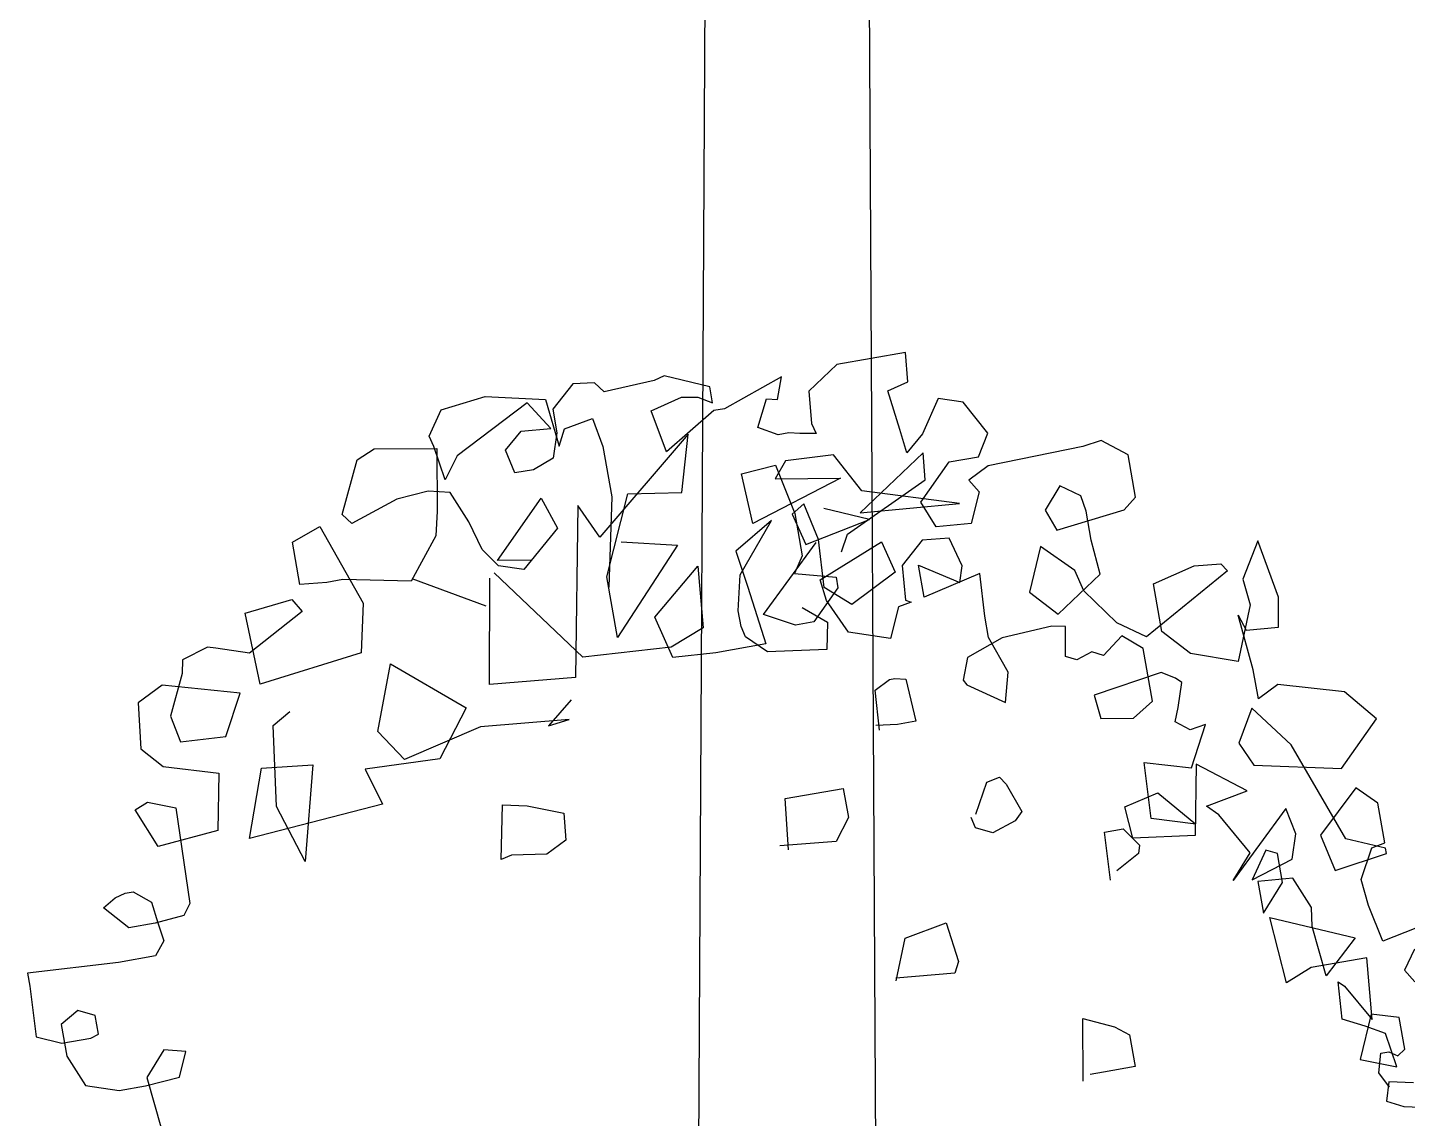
# Model space of a CAD drawing. Extents: x -1568 to -728, y -1287 to -990.
# Drawn here: x -847.106 to -842.459, y -1145.882 to -1142.208 of the extents above; entities that cross this region are included whole.
import ezdxf

# ---------------------------------------------------------------- set-up
doc = ezdxf.new("R2010")
doc.units = 0
doc.header["$LTSCALE"] = 5
doc.layers.add('标注', color=4, linetype='CONTINUOUS', lineweight=15)
doc.layers.add('植物', color=3, linetype='CONTINUOUS')
doc.layers.add('灯杆', color=4, linetype='CONTINUOUS')

# ---------------------------------------------------------------- blocks, each defined once
blk = doc.blocks.new('双头路灯')
at = {"layer": '灯杆'}
for p, q in [((-0.3139, 0), (-0.1519, 28.9096)), ((0.1519, 28.9096), (0.3139, 0))]:
    blk.add_line(p, q, dxfattribs=at)
blk = doc.blocks.new('A$C3A3013BA')
at = {"layer": '植物', "color": 3}
for p, q in [((9035.6, 5829), (9146, 5884.2)), ((9146, 5884.2), (9311.7, 5921)), ((9072.4, 5700.3), (9035.6, 5829)), ((9072.4, 5737.1), (9017.2, 5626.8)), ((9238, 5737.1), (9072.4, 5700.3)), ((8906.8, 5516.4), (9146, 5608.4)), ((9017.2, 5626.8), (9054, 5498)), ((9146, 5608.4), (9109.2, 5369.3)), ((9035.6, 5222.2), (8906.8, 5516.4)), ((9054, 5498), (9109.2, 5498)), ((9109.2, 5498), (9164.4, 5534.8)), ((9164.4, 5534.8), (9219.6, 5498)), ((9219.6, 5498), (9219.6, 5277.4)), ((8980.4, 5295.8), (8833.2, 5222.2)), ((9109.2, 5369.3), (8980.4, 5295.8)), ((8833.2, 5222.2), (8851.6, 4964.8)), ((8888.4, 5001.6), (9035.6, 5259)), ((9219.6, 5277.4), (9035.6, 5222.2)), ((9035.6, 5259), (9072.4, 4836.1)), ((9311.7, 4964.8), (9366.9, 5056.7)), ((8851.6, 4964.8), (8888.4, 5001.6)), ((9403.7, 4836.1), (9311.7, 4964.8)), ((8501.9, 4909.6), (8465.1, 4449.9)), ((8686, 4836.1), (8501.9, 4909.6)), ((9072.4, 4836.1), (8686, 4836.1)), ((8778, 4909.6), (8741.2, 4560.3)), ((9017.2, 4689), (8778, 4909.6)), ((9201.2, 4744.1), (9146, 4486.7)), ((9642.9, 4652.2), (9201.2, 4744.1)), ((8465.1, 4449.9), (9017.2, 4689)), ((699.3, 4192.5), (736.1, 4560.3)), ((8741.2, 4560.3), (8759.6, 4431.5)), ((9146, 4486.7), (9127.6, 4302.8)), ((8428.3, 4192.5), (8428.3, 4413.1)), ((8428.3, 4413.1), (8594, 4229.3)), ((8759.6, 4431.5), (8667.6, 4210.9)), ((9127.6, 4302.8), (9238, 4100.5)), ((184, 3953.4), (276, 4174.1)), ((276, 4174.1), (496.9, 4247.7)), ((496.9, 4247.7), (680.9, 4247.7)), ((680.9, 4247.7), (920.1, 4229.3)), ((846.5, 4027), (699.3, 4192.5)), ((920.1, 4229.3), (993.7, 4063.8)), ((8520.3, 3990.2), (8391.5, 4174.1)), ((8391.5, 4174.1), (8686, 4082.2)), ((8667.6, 4210.9), (8428.3, 4192.5)), ((8594, 4229.3), (8594, 4027)), ((8906.8, 3953.4), (8962, 4210.9)), ((8962, 4210.9), (9330.1, 4155.7)), ((8704.4, 3732.8), (8262.7, 4155.7)), ((8262.7, 4155.7), (8409.9, 3990.2)), ((8686, 4082.2), (8741.2, 3916.7)), ((9330.1, 4118.9), (9072.4, 4008.6)), ((9238, 4100.5), (9330.1, 4082.2)), ((9330.1, 4155.7), (9330.1, 4118.9)), ((9330.1, 4082.2), (9330.1, 3806.3)), ((993.7, 4063.8), (846.5, 4027)), ((8409.9, 3990.2), (8244.3, 3696)), ((8594, 4027), (8520.3, 3990.2)), ((9072.4, 4008.6), (8814.8, 3309.9)), ((184, 3732.8), (184, 3953.4)), ((8741.2, 3916.7), (8704.4, 3732.8)), ((9201.2, 3677.6), (8906.8, 3953.4)), ((0, 3788), (165.6, 3861.5)), ((18.4, 3438.6), (0, 3788)), ((165.6, 3861.5), (368, 3861.5)), ((368, 3861.5), (423.3, 3843.1)), ((423.3, 3843.1), (423.3, 3714.4)), ((8060.3, 3806.3), (7637, 3751.2)), ((8152.3, 3328.2), (8060.3, 3806.3)), ((9330.1, 3806.3), (9201.2, 3677.6)), ((312.8, 3659.2), (184, 3732.8)), ((423.3, 3714.4), (312.8, 3659.2)), ((7637, 3751.2), (7618.6, 3530.5)), ((8078.7, 3732.8), (7784.2, 3640.8)), ((7857.9, 3475.4), (8078.7, 3732.8)), ((8244.3, 3696), (8170.7, 3622.5)), ((7784.2, 3640.8), (7802.7, 3254.7)), ((8170.7, 3622.5), (8465.1, 3567.3)), ((7618.6, 3530.5), (7857.9, 3475.4)), ((8465.1, 3567.3), (8152.3, 3328.2)), ((8538.8, 3401.8), (9127.6, 3530.5)), ((9127.6, 3530.5), (9422.1, 3236.3)), ((18.4, 3346.6), (18.4, 3438.6)), ((644.1, 3383.4), (18.4, 3346.6)), ((901.7, 3383.4), (644.1, 3383.4)), ((975.3, 3291.5), (901.7, 3383.4)), ((7802.7, 3254.7), (8115.5, 3346.6)), ((8115.5, 3346.6), (8262.7, 3070.8)), ((8465.1, 3236.3), (8538.8, 3401.8)), ((8814.8, 3309.9), (8594, 3015.7)), ((956.9, 3162.8), (975.3, 3291.5)), ((8594, 3015.7), (8465.1, 3236.3)), ((9422.1, 3236.3), (9238, 3015.7)), ((754.5, 3162.8), (607.3, 2997.3)), ((938.5, 3162.8), (754.5, 3162.8)), ((1141, 3144.4), (938.5, 3162.8)), ((938.5, 3015.7), (956.9, 3162.8)), ((1196.2, 3070.8), (1141, 3144.4)), ((1214.6, 2408.8), (1196.2, 3070.8)), ((8152.3, 3089.2), (8060.3, 3015.7)), ((8262.7, 3070.8), (8152.3, 3089.2)), ((607.3, 2997.3), (699.3, 2942.1)), ((699.3, 2942.1), (772.9, 2923.7)), ((828.1, 2923.7), (938.5, 3015.7)), ((7563.4, 2905.3), (7784.2, 2942.1)), ((7784.2, 2942.1), (7931.5, 2850.2)), ((8060.3, 3015.7), (8097.1, 2923.7)), ((8796.4, 2886.9), (8649.2, 2960.5)), ((8649.2, 2960.5), (8649.2, 2758.2)), ((9238, 3015.7), (8796.4, 2886.9)), ((772.9, 2923.7), (828.1, 2923.7)), ((2024.3, 2923.7), (1895.5, 2519.2)), ((2189.9, 2280.1), (2024.3, 2923.7)), ((7545, 2739.8), (7563.4, 2905.3)), ((7931.5, 2850.2), (7931.5, 2482.4)), ((8097.1, 2923.7), (8152.3, 2758.2)), ((8152.3, 2758.2), (8115.5, 2721.4)), ((8649.2, 2758.2), (8612.4, 2372.1)), ((1048.9, 2647.9), (938.5, 2372.1)), ((1472.2, 2611.1), (1048.9, 2647.9)), ((2613.2, 2629.5), (1674.6, 2703.1)), ((1674.6, 2703.1), (1840.2, 2243.3)), ((6698.5, 2519.2), (6937.7, 2684.7)), ((6937.7, 2684.7), (6992.9, 2482.4)), ((8023.5, 2666.3), (7545, 2739.8)), ((8115.5, 2721.4), (8023.5, 2666.3)), ((8557.2, 2684.7), (8244.3, 2574.3)), ((8704.4, 2316.9), (8557.2, 2684.7)), ((1545.8, 2225), (1472.2, 2611.1)), ((2539.5, 2372.1), (2613.2, 2629.5)), ((8244.3, 2574.3), (8078.7, 2390.5)), ((1895.5, 2519.2), (1969.1, 1967.5)), ((6680.1, 2482.4), (6698.5, 2519.2)), ((6735.3, 2335.3), (6680.1, 2482.4)), ((6992.9, 2482.4), (6900.9, 2225)), ((7471.4, 2482.4), (7397.8, 2445.6)), ((7581.8, 2445.6), (7471.4, 2482.4)), ((7655.4, 2482.4), (7581.8, 2445.6)), ((7802.7, 2372.1), (7655.4, 2482.4)), ((7931.5, 2482.4), (7802.7, 2372.1)), ((8612.4, 2372.1), (8649.2, 2482.4)), ((8649.2, 2482.4), (8870, 2500.8)), ((8870, 2500.8), (8906.8, 2298.5)), ((938.5, 2372.1), (1030.5, 2335.3)), ((1030.5, 2335.3), (1214.6, 2408.8)), ((3054.8, 2390.5), (2539.5, 2372.1)), ((3294, 2077.9), (3054.8, 2390.5)), ((7397.8, 2445.6), (7434.6, 2243.3)), ((7968.3, 2408.8), (7784.2, 2280.1)), ((8594, 2059.5), (7968.3, 2408.8)), ((8078.7, 2390.5), (8078.7, 2059.5)), ((1840.2, 2243.3), (2189.9, 2280.1)), ((2815.6, 2353.7), (2668.4, 2133)), ((3367.7, 2225), (2815.6, 2353.7)), ((3974.9, 2280.1), (3367.7, 2225)), ((3827.7, 2298.5), (3974.9, 2280.1)), ((4012, 2150.1), (3827.7, 2298.5)), ((6992.9, 2243.3), (6735.3, 2335.3)), ((7784.2, 2280.1), (7600.2, 2022.7)), ((8686, 2133), (8704.4, 2316.9)), ((8906.8, 2298.5), (8833.2, 1894)), ((1177.8, 2114.6), (1545.8, 2225)), ((6900.9, 2225), (6900.9, 2077.9)), ((7342.6, 2225), (6992.9, 2243.3)), ((7434.6, 2243.3), (7342.6, 2225)), ((1048.9, 1967.5), (1177.8, 2114.6)), ((2668.4, 2133), (2834, 1691.7)), ((5796.8, 2114.6), (5391.9, 2059.5)), ((5833.6, 1930.8), (5796.8, 2114.6)), ((6238.4, 2114.6), (5962.4, 2022.7)), ((6330.5, 1912.4), (6238.4, 2114.6)), ((7232.2, 1967.5), (7397.8, 2151.4)), ((7397.8, 2151.4), (7729, 1930.8)), ((8833.2, 1894), (8686, 2133)), ((1325, 1967.5), (1637.8, 1985.9)), ((1637.8, 1985.9), (1785, 1710.1)), ((2834, 1691.7), (3294, 2077.9)), ((4066.9, 2004.3), (3478.1, 1949.1)), ((4287.8, 845.9), (4066.9, 2004.3)), ((4747.8, 1985.9), (4674.2, 1691.7)), ((5042.3, 2004.3), (4747.8, 1985.9)), ((5391.9, 2004.3), (5042.3, 2004.3)), ((5391.9, 2059.5), (5263.1, 1930.8)), ((5336.7, 1599.8), (5391.9, 2004.3)), ((5962.4, 2022.7), (5852, 1783.6)), ((6900.9, 2077.9), (6919.3, 1783.6)), ((7600.2, 2022.7), (7563.4, 1875.6)), ((8078.7, 2059.5), (8373.1, 1985.9)), ((8373.1, 1985.9), (8557.2, 2004.3)), ((8557.2, 2004.3), (8594, 2059.5)), ((1085.7, 1654.9), (1048.9, 1967.5)), ((1288.2, 1783.6), (1325, 1967.5)), ((1969.1, 1967.5), (2097.9, 1894)), ((3478.1, 1949.1), (3606.9, 1232)), ((4747.8, 1912.4), (4140.6, 1875.6)), ((4987.1, 1820.4), (4747.8, 1912.4)), ((5263.1, 1930.8), (5244.7, 1857.2)), ((5612.8, 1912.4), (5410.3, 1802)), ((5741.6, 1912.4), (5612.8, 1912.4)), ((5680.7, 1801.1), (5833.6, 1930.8)), ((5944, 1710.1), (5741.6, 1912.4)), ((6422.5, 1894), (6330.5, 1912.4)), ((6385.7, 1875.6), (6422.5, 1894)), ((7361, 1673.3), (7232.2, 1967.5)), ((7729, 1930.8), (7710.6, 1691.7)), ((4140.6, 1875.6), (3643.3, 1200)), ((5023.9, 1397.5), (4987.1, 1820.4)), ((5244.7, 1857.2), (5244.7, 1746.9)), ((5410.3, 1802), (5852, 1379.1)), ((6017.6, 1838.8), (5852, 1691.7)), ((6348.9, 1673.3), (6017.6, 1838.8)), ((6404.1, 1636.5), (6385.7, 1875.6)), ((6919.3, 1783.6), (6514.5, 1875.6)), ((6514.5, 1875.6), (6514.5, 1654.9)), ((6514.5, 1654.9), (6772.1, 1820.4)), ((6772.1, 1820.4), (6808.9, 1710.1)), ((7563.4, 1875.6), (7361, 1673.3)), ((1417, 1507.8), (1288.2, 1783.6)), ((1785, 1710.1), (1527.4, 1636.5)), ((4913.5, 1232), (4398.2, 1783.6)), ((4398.2, 1783.6), (4398.2, 1360.7)), ((5244.7, 1746.9), (5299.9, 1507.8)), ((5852, 1783.6), (5833.6, 1636.5)), ((5944, 1636.5), (5944, 1710.1)), ((6808.9, 1710.1), (6753.7, 1507.8)), ((1269.8, 1563), (1085.7, 1654.9)), ((1527.4, 1636.5), (1269.8, 1563)), ((1932.3, 1673.3), (1913.9, 1176.8)), ((2650, 1581.4), (1932.3, 1673.3)), ((4674.2, 1691.7), (5023.9, 1397.5)), ((5668, 1563), (5944, 1636.5)), ((5833.6, 1636.5), (6293.6, 1452.7)), ((5852, 1691.7), (5870.4, 1360.7)), ((6293.6, 1452.7), (6348.9, 1673.3)), ((6569.7, 1489.4), (6404.1, 1636.5)), ((7710.6, 1691.7), (7710.6, 1489.4)), ((2723.6, 1250.4), (2650, 1581.4)), ((5299.9, 1342.3), (5336.7, 1599.8)), ((5741.6, 1452.7), (5668, 1563)), ((7434.6, 1434.3), (7489.8, 1581.4)), ((7489.8, 1581.4), (7968.3, 1526.2)), ((7968.3, 1526.2), (8060.3, 1452.7)), ((1435.4, 1415.9), (1417, 1507.8)), ((1895.5, 1452.7), (1674.6, 1379.1)), ((2300.3, 1232), (1895.5, 1452.7)), ((4527, 827.5), (4398.2, 1434.3)), ((5299.9, 1507.8), (5576, 1176.8)), ((5741.6, 1158.5), (5741.6, 1452.7)), ((6010.6, 1471.5), (6072.8, 1360.7)), ((6753.7, 1507.8), (6569.7, 1489.4)), ((6919.3, 1434.3), (6680.1, 1415.9)), ((7011.3, 1232), (6919.3, 1434.3)), ((7563.4, 1287.2), (7434.6, 1434.3)), ((7710.6, 1489.4), (7692.2, 1379.1)), ((8060.3, 1452.7), (8060.3, 1158.5)), ((1619.4, 1360.7), (1435.4, 1415.9)), ((1674.6, 1379.1), (1619.4, 1360.7)), ((3080.6, 1141.8), (3546.3, 1413.3)), ((4398.2, 1360.7), (4637.4, 827.5)), ((5576, 1176.8), (5299.9, 1342.3)), ((5723.2, 1158.5), (5778.4, 1379.1)), ((5778.4, 1379.1), (6238.4, 1287.2)), ((5870.4, 1360.7), (5815.2, 1103.3)), ((6072.8, 1360.7), (6661.7, 1084.9)), ((6680.1, 1415.9), (6606.5, 1232)), ((7692.2, 1379.1), (7563.4, 1287.2)), ((2245.1, 1140.1), (2300.3, 1232)), ((2521.1, 680.4), (2723.6, 1250.4)), ((4535.9, 1141.8), (4913.5, 1232)), ((6238.4, 1287.2), (5944, 1158.5)), ((6183.2, 1232), (6864.1, 1287.2)), ((6680.1, 901), (6183.2, 1232)), ((6864.1, 1287.2), (6220, 1084.9)), ((6606.5, 1232), (6845.7, 993)), ((6956.1, 1140.1), (7011.3, 1232)), ((1913.9, 1176.8), (2245.1, 1140.1)), ((3073.2, 1158.5), (2889.2, 1121.7)), ((3294, 882.6), (3073.2, 1158.5)), ((3680.5, 1158.5), (3588.5, 1029.7)), ((3846.1, 1213.6), (3680.5, 1158.5)), ((3915, 1161.2), (3680.5, 1121.7)), ((4122.2, 974.6), (3846.1, 1213.6)), ((5447.1, 1176.8), (5428.7, 827.5)), ((6091.2, 974.6), (5447.1, 1176.8)), ((5668, 809.1), (5741.6, 1158.5)), ((5815.2, 1103.3), (5723.2, 1158.5)), ((7103.4, 1066.5), (6956.1, 1140.1)), ((8060.3, 1158.5), (7894.7, 1029.7)), ((2502.7, 1066.5), (2318.7, 1048.1)), ((2318.7, 1048.1), (2318.7, 753.9)), ((2613.2, 1066.5), (2502.7, 1066.5)), ((2889.2, 1121.7), (2613.2, 1066.5)), ((3680.5, 1121.7), (4048.5, 753.9)), ((4398.2, 1084.9), (4287.8, 845.9)), ((5115.9, 496.5), (4398.2, 1084.9)), ((6220, 1084.9), (6072.8, 809.1)), ((6661.7, 1084.9), (6680.1, 901)), ((7765.8, 1048.1), (7103.4, 1066.5)), ((7894.7, 1029.7), (7765.8, 1048.1)), ((3588.5, 1029.7), (3533.3, 827.5)), ((4048.5, 753.9), (4122.2, 974.6)), ((5649.6, 901), (6091.2, 974.6)), ((6845.7, 993), (7048.1, 993)), ((7048.1, 993), (7140.2, 845.9)), ((3330.8, 717.1), (3294, 882.6)), ((4637.4, 827.5), (5005.5, 882.6)), ((5005.5, 882.6), (5115.9, 496.5)), ((5741.6, 790.7), (5649.6, 901)), ((6569.7, 882.6), (6551.3, 717.1)), ((6698.5, 772.3), (6569.7, 882.6)), ((3533.3, 827.5), (3441.3, 606.8)), ((4527, 478.1), (4527, 827.5)), ((5428.7, 827.5), (5668, 809.1)), ((6072.8, 809.1), (5741.6, 790.7)), ((6845.7, 551.6), (6698.5, 772.3)), ((7140.2, 845.9), (7011.3, 606.8)), ((2318.7, 753.9), (2521.1, 680.4)), ((2742, 698.7), (2686.8, 625.2)), ((3073.2, 588.4), (2742, 698.7)), ((3404.5, 294.2), (3330.8, 717.1)), ((6551.3, 717.1), (6514.5, 441.3)), ((2686.8, 625.2), (2852.4, 275.8)), ((3294, 570), (3073.2, 588.4)), ((3441.3, 606.8), (3294, 570)), ((4950.3, 588.4), (4895.1, 294.2)), ((5318.3, 367.8), (4950.3, 588.4)), ((5723.2, 606.8), (5594.4, 533.3)), ((5796.8, 606.8), (5723.2, 606.8)), ((5870.4, 625.2), (5796.8, 606.8)), ((5980.8, 643.6), (5870.4, 625.2)), ((5962.4, 570), (5980.8, 643.6)), ((5980.8, 349.4), (5962.4, 570)), ((7011.3, 606.8), (6845.7, 551.6)), ((3422.9, 514.9), (3386.1, 275.8)), ((3533.3, 367.8), (3422.9, 514.9)), ((3901.3, 551.6), (3864.5, 386.2)), ((4030.1, 551.6), (3901.3, 551.6)), ((4177.4, 496.5), (4030.1, 551.6)), ((4232.6, 331), (4177.4, 496.5)), ((4490.2, 275.8), (4527, 478.1)), ((5594.4, 533.3), (5686.4, 349.4)), ((3864.5, 386.2), (3993.3, 275.8)), ((4195.8, 91.9), (4232.6, 422.9)), ((4232.6, 422.9), (4287.8, 312.6)), ((6514.5, 441.3), (6661.7, 404.5)), ((6661.7, 404.5), (6680.1, 202.3)), ((2981.2, 220.7), (3404.5, 294.2)), ((4066.9, 91.9), (3533.3, 367.8)), ((3993.3, 275.8), (4195.8, 294.2)), ((4195.8, 294.2), (4066.9, 91.9)), ((4232.6, 165.5), (4232.6, 331)), ((4287.8, 312.6), (4490.2, 275.8)), ((4895.1, 294.2), (5115.9, 239)), ((5226.3, 257.4), (5318.3, 312.6)), ((5391.9, 367.8), (5318.3, 367.8)), ((5318.3, 312.6), (5318.3, 202.3)), ((5815.2, 220.7), (5391.9, 367.8)), ((5686.4, 349.4), (5760, 367.8)), ((5760, 367.8), (5815.2, 220.7)), ((6201.6, 202.3), (5980.8, 349.4)), ((2852.4, 275.8), (2981.2, 220.7)), ((3386.1, 275.8), (3367.7, 202.3)), ((3367.7, 202.3), (3478.1, 36.8)), ((5318.3, 202.3), (5023.9, 73.6)), ((5115.9, 239), (5226.3, 257.4)), ((6680.1, 202.3), (6201.6, 202.3)), ((4398.2, 18.4), (4232.6, 165.5)), ((4600.6, 110.3), (4545.4, 36.8)), ((4950.3, 91.9), (4600.6, 110.3)), ((3478.1, 36.8), (3790.9, 0)), ((3790.9, 0), (4195.8, 91.9)), ((4545.4, 36.8), (4398.2, 18.4)), ((5023.9, 73.6), (4950.3, 91.9))]:
    blk.add_line(p, q, dxfattribs=at)
for points in [[(7011.3, 5332.6), (7085, 4909.6), (7287.4, 5001.6), (7379.4, 5075.1), (7379.4, 5295.8), (7158.6, 5295.8), (7066.6, 5295.8)], [(5870.4, 4431.5), (5980.8, 4155.7), (6275.2, 4100.5), (6312, 4376.4), (6275.2, 4449.9), (5870.4, 4413.1)], [(7434.6, 4008.6), (7453, 3677.6), (7581.8, 3677.6), (7673.8, 3806.3), (7655.4, 3861.5), (7489.8, 3953.4)], [(6606.5, 3401.8), (6716.9, 3199.5), (6808.9, 3181.1), (6845.7, 3236.3), (6919.3, 3438.6), (6864.1, 3493.7), (6698.5, 3548.9), (6588.1, 3493.7), (6569.7, 3420.2)], [(5299.9, 3420.2), (5336.7, 3070.8), (5741.6, 3070.8), (5741.6, 3273.1), (5631.2, 3420.2), (5244.7, 3383.4)], [(3349.3, 3144.4), (3422.9, 2776.6), (3588.5, 2813.4), (3827.7, 2905.3), (3809.3, 3089.2), (3662.1, 3162.8), (3422.9, 3126), (3349.3, 3144.4)], [(6054.4, 2721.4), (6072.8, 2445.6), (6183.2, 2390.5), (6220, 2390.5), (6293.6, 2408.8), (6312, 2703.1), (6183.2, 2703.1), (6036, 2684.7)]]:
    blk.add_lwpolyline(points, dxfattribs=at)

msp = doc.modelspace()

# ---------------------------------------------------------------- block references
at = {"layer": '标注'}
msp.add_blockref('双头路灯', (-844.54769, -1148.89041), dxfattribs=at)
at = {"layer": '植物', "color": 4, "xscale": -0.0004915198699339175, "yscale": 0.0004915199242532253, "zscale": 0.0004915200000000004, "rotation": 189.9999992082218}
msp.add_blockref('A$C3A3013BA', (-847.40022, -1143.77419), dxfattribs=at)

doc.saveas('drawing.dxf')
